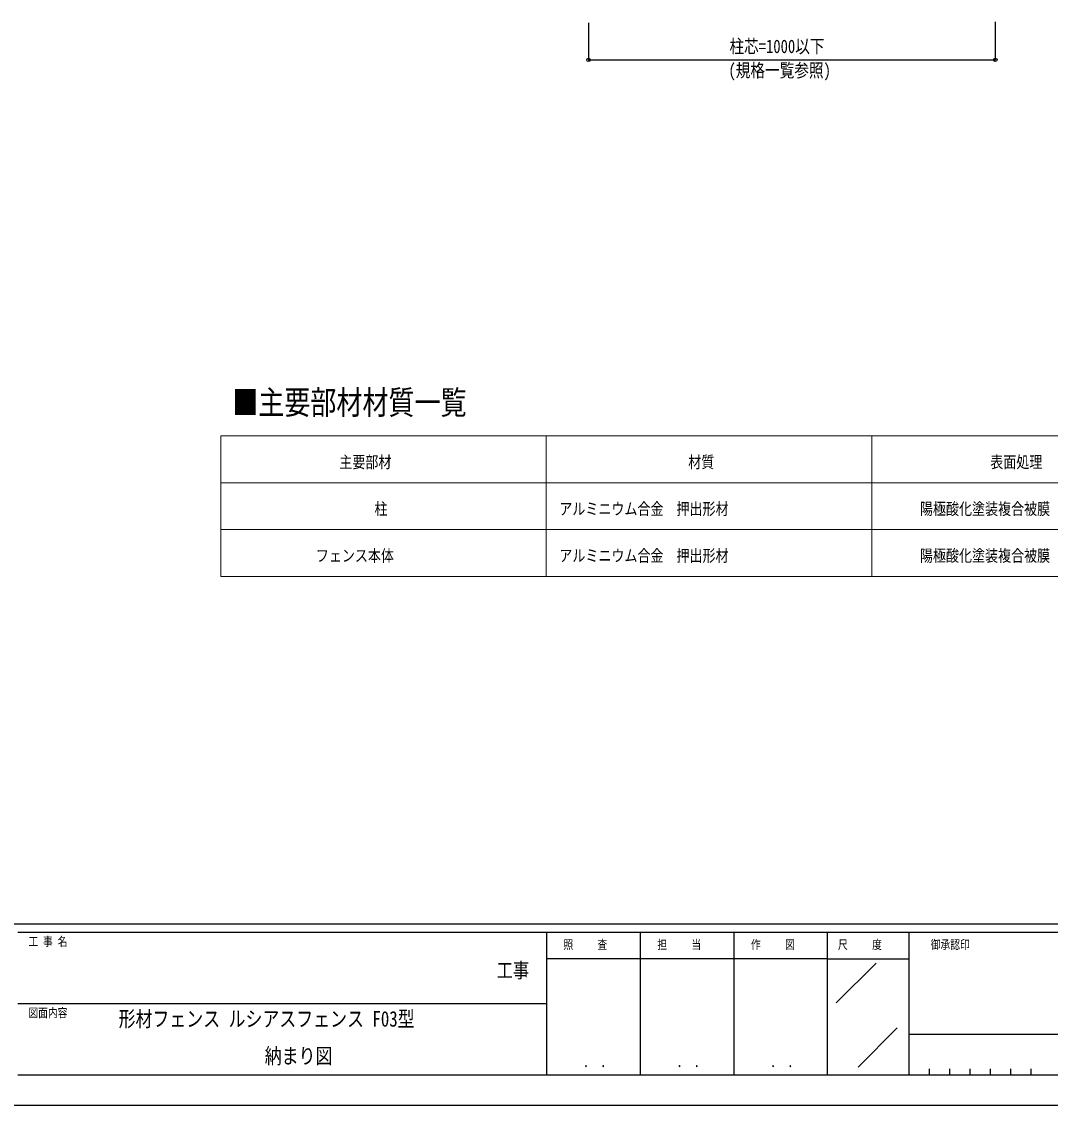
# Model space of a CAD drawing. Units: millimetres, scale not verified. Extents: x -4205 to 4205, y -2970 to 2970.
# Drawn here: x 5 to 2533, y -2970 to -307 of the extents above; entities that cross this region are included whole.
import ezdxf
from ezdxf.enums import TextEntityAlignment as Align

# ---------------------------------------------------------------- set-up
doc = ezdxf.new("R2010")
doc.units = ezdxf.units.MM
doc.header["$LTSCALE"] = 10
doc.layers.add('0-1_TABLE1', color=7, linetype='Continuous', lineweight=18)
for name, color, linetype in [('0-2_USER1', 3, 'Continuous'), ('0-4_YKK_D', 6, 'Continuous'), ('0-5_YKK_ZWAK', 7, 'Continuous')]:
    doc.layers.add(name, color=color, linetype=linetype)
doc.styles.add('ＭＳ ゴシック', font='')
doc.styles.get('ＭＳ ゴシック').set_extended_font_data('MS Gothic')

msp = doc.modelspace()

# ---------------------------------------------------------------- linework, layer by layer
at = {"layer": '0-1_TABLE1'}
for p, q in [((494.31, -1325), (2894.31, -1325)), ((494.31, -1325), (494.31, -1670)), ((1294.31, -1325), (1294.31, -1670)), ((2094.31, -1325), (2094.31, -1670)), ((494.31, -1440), (2894.31, -1440)), ((494.31, -1555), (2894.31, -1555)), ((494.31, -1670), (2894.31, -1670))]:
    msp.add_line(p, q, dxfattribs=at)
at = {"layer": '0-4_YKK_D'}
for p, q in [((1398, -309.43), (1398, -401.78)), ((2398, -307.29), (2398, -401.78)), ((1398, -400.78), (2398, -400.78))]:
    msp.add_line(p, q, dxfattribs=at)
for centre in [(1398, -400.78), (2398, -400.78)]:
    msp.add_circle(centre, 4.25, dxfattribs=at)
at = {"layer": '0-5_YKK_ZWAK'}
for p, q in [((3895.02, -2525), (-3904.98, -2525)), ((1295.02, -2545), (-4.98, -2545)), ((1525.02, -2545), (1525.02, -2895)), ((1755.02, -2545), (1755.02, -2895)), ((1985.02, -2545), (1985.02, -2895)), ((2185.02, -2545), (1985.02, -2545)), ((3217.52, -2545), (2185.02, -2545)), ((2185.02, -2545), (2185.02, -2895)), ((1985.02, -2610), (1295.02, -2610)), ((1985.02, -2610), (2185.02, -2610)), ((2007.1, -2718.29), (2105.04, -2620.36)), ((-4.98, -2720), (1295.02, -2720)), ((2060.67, -2875.99), (2156.89, -2779.77)), ((2185.02, -2795), (3217.52, -2795)), ((-4.98, -2895), (1295.02, -2895)), ((1295.02, -2895), (1985.02, -2895)), ((1985.02, -2895), (2185.02, -2895)), ((2185.02, -2895), (3217.52, -2895)), ((2235.02, -2880), (2235.02, -2895)), ((2285.02, -2880), (2285.02, -2895)), ((2335.02, -2880), (2335.02, -2895)), ((2385.02, -2880), (2385.02, -2895)), ((2435.02, -2880), (2435.02, -2895)), ((2485.02, -2880), (2485.02, -2895))]:
    msp.add_line(p, q, dxfattribs=at)
msp.add_lwpolyline([(-4205, -2970), (4205, -2970), (4205, 2970), (-4205, 2970)], close=True, dxfattribs=at)
msp.add_lwpolyline([(1985.02, -2545), (1295.02, -2545), (1295.02, -2895)], dxfattribs=at)

# ---------------------------------------------------------------- texts
at = {"layer": '0-1_TABLE1', "style": 'ＭＳ ゴシック', "width": 0.8}
for s, p in [('主要部材', (785.51, -1412.5)), ('材質', (1643.11, -1412.5)), ('表面処理', (2385.51, -1412.5)), ('柱', (871.91, -1527.5)), ('アルミニウム合金\u3000押出形材', (1326.31, -1527.5)), ('陽極酸化塗装複合被膜', (2212.71, -1527.5)), ('フェンス本体', (727.91, -1642.5)), ('アルミニウム合金\u3000押出形材', (1326.31, -1642.5)), ('陽極酸化塗装複合被膜', (2212.71, -1642.5))]:
    msp.add_text(s, height=29.33, dxfattribs=at).set_placement(p, align=Align.BOTTOM_LEFT)
at = {"layer": '0-2_USER1', "style": 'ＭＳ ゴシック', "width": 0.8}
for s, height, p in [('■主要部材材質一覧', 58.65, (522.37, -1289.42)), ('形材フェンス ルシアスフェンス F03型', 38.12, (242.97, -2788)), ('納まり図', 38.12, (602.11, -2879))]:
    msp.add_text(s, height=height, dxfattribs=at).set_placement(p, align=Align.BOTTOM_LEFT)
at = {"layer": '0-4_YKK_D', "style": 'ＭＳ ゴシック', "width": 0.8}
for s, p in [('柱芯=1000以下', (1744.4, -393.78)), ('(規格一覧参照)', (1742, -452.78))]:
    msp.add_text(s, height=32.99, dxfattribs=at).set_placement(p, align=Align.BOTTOM_LEFT)
at = {"layer": '0-5_YKK_ZWAK', "style": 'ＭＳ ゴシック', "width": 0.8}
for s, height, p in [('工 事 名', 21.99, (21.27, -2585)), ('照     査', 21.99, (1336.42, -2592.5)), ('担     当', 21.99, (1567.22, -2592.5)), ('作     図', 21.99, (1797.22, -2592.5)), ('尺     度', 21.99, (2011.42, -2592.5)), ('御承認印', 21.99, (2239.14, -2592.5)), ('工事', 36.66, (1172.33, -2667.46)), ('図面内容', 21.99, (21.27, -2760)), ('． ．', 25.92, (1385, -2884.35)), ('． ．', 25.92, (1615, -2884.35)), ('． ．', 25.92, (1845, -2884.35))]:
    msp.add_text(s, height=height, dxfattribs=at).set_placement(p, align=Align.BOTTOM_LEFT)

doc.saveas('drawing.dxf')
